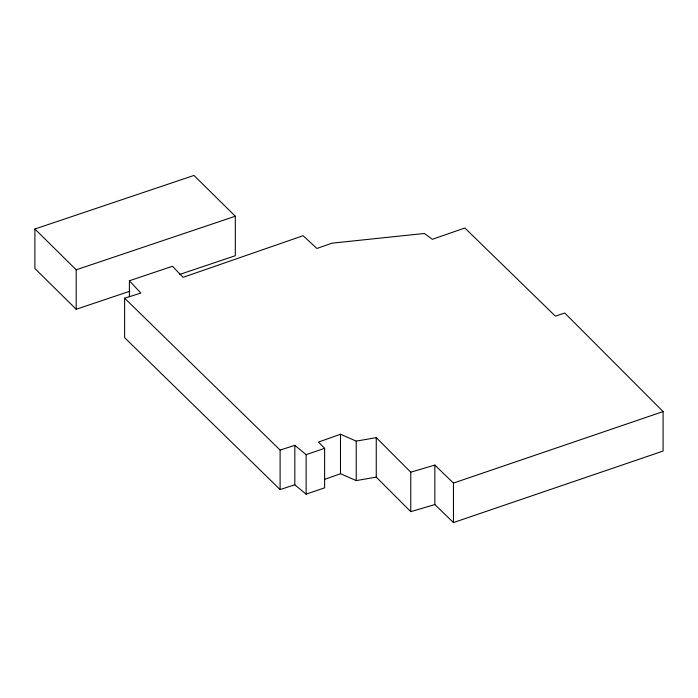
<?xml version="1.0" encoding="UTF-8"?>
<svg xmlns="http://www.w3.org/2000/svg" width="698" height="698" viewBox="0 0 698 698"><rect width="100%" height="100%" fill="white"/><g stroke="black" fill="none" stroke-linecap="round" stroke-linejoin="round"><path stroke-width="1.05" d="M340.493 434.235L318.497 442.07L324.622 448.334L324.622 487.823L306.125 494.158L294.818 484.796L294.818 445.315L280.107 450.079L124.61 298.177L140.848 293.108L129.392 280.771L172.45 266.278L183.112 277.333L303.08 235.715L316.927 248.479L332.004 243.166L424.358 233.472L432.367 239.309L464.851 227.993L555.355 316.142L564.761 313.018L663.1 411.584L663.1 451.065L453.456 522.558L434.845 504.575L434.845 465.086L410.764 472.18L376.257 437.646L356.224 441.119L340.493 434.235L340.493 473.724L356.224 480.599L376.257 477.127L410.764 511.66L434.845 504.575M324.5 479.421L340.493 473.724M294.818 445.315L306.125 454.668L324.622 448.334M434.845 465.086L453.456 483.068L663.1 411.584M129.924 291.197L76.195 309.284L34.9 268.503L34.9 229.014L193.965 175.442L235.313 216.232L235.313 255.712L179.517 274.497M34.9 229.014L76.195 269.803L235.313 216.232M124.61 298.177L124.61 337.666L280.107 489.568L294.818 484.796M453.456 483.068L453.456 522.558M410.764 472.18L410.764 511.66M376.257 437.646L376.257 477.127M356.224 441.119L356.224 480.599M306.125 454.668L306.125 494.158M280.107 450.079L280.107 489.568M129.392 280.771L129.392 296.781M76.195 269.803L76.195 309.284"/></g></svg>
